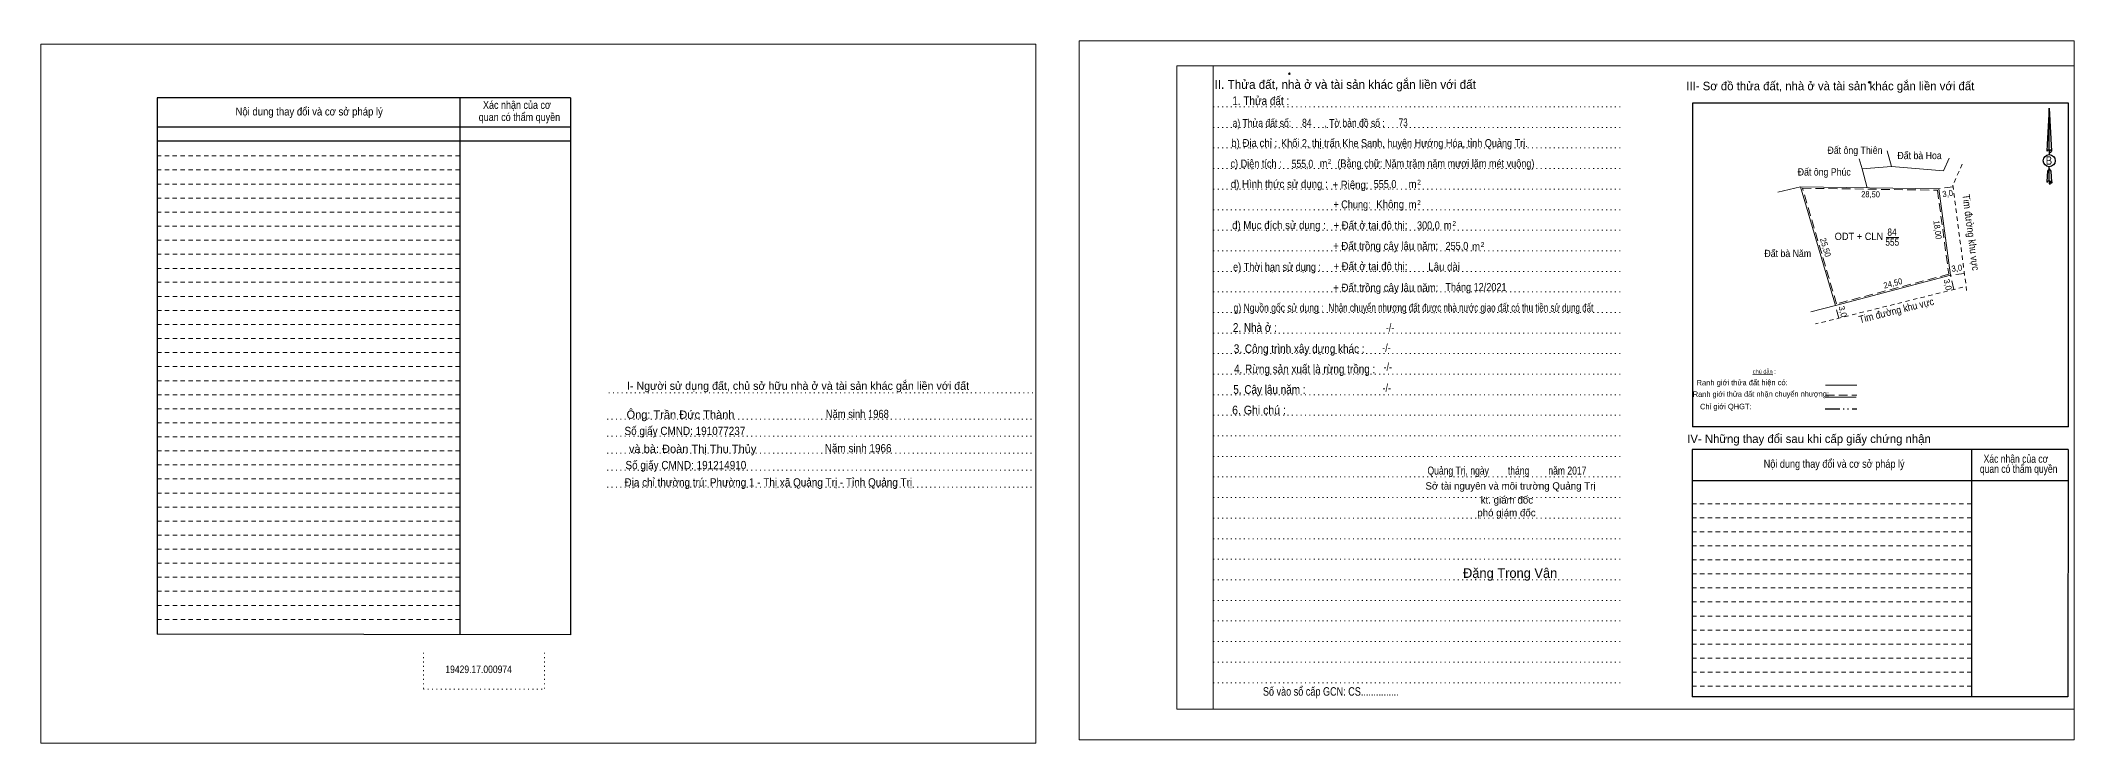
# Model space of a CAD drawing. Header units: metres. Extents: x 550638 to 551291, y 1839367 to 1839513.
# Drawn here: x 550637.8 to 551057.1, y 1839368.4 to 1839513.1 of the extents above; entities that cross this region are included whole.
import ezdxf
from ezdxf.enums import TextEntityAlignment as Align

# ---------------------------------------------------------------- set-up
doc = ezdxf.new("R2010")
doc.units = ezdxf.units.M
doc.header["$LTSCALE"] = 0.6
doc.header["$PDMODE"] = 32
doc.header["$PDSIZE"] = 0.3
for name, pattern in [('DASH_DOUBLE_DOT', [9.2, 5, -1.2, 0.3, -1.2, 0.3, -1.2]), ('DOTTED', [1.5, 0.3, -1.2]), ('MEDIUM_DASHED', [4.5, 3, -1.5]), ('SHORT_DASHED', [2.7, 1.5, -1.2])]:
    doc.linetypes.add(name, pattern=pattern)
for name, color, linetype, lineweight in [('1', 7, 'DOTTED', 13), ('18', 7, 'Continuous', 25), ('2', 7, 'SHORT_DASHED', 13), ('28', 7, 'Continuous', 25), ('5', 7, 'Continuous', 13), ('55', 7, 'Continuous', 13), ('7', 7, 'Continuous', 13)]:
    doc.layers.add(name, color=color, linetype=linetype, lineweight=lineweight)

msp = doc.modelspace()

# ---------------------------------------------------------------- linework, layer by layer
at = {"layer": '1', "linetype": 'Continuous'}
for p, q in [((550872.03, 1839507.86), (551057.13, 1839507.86)), ((550872.03, 1839507.86), (550872.03, 1839375.36)), ((551057.13, 1839507.86), (551057.13, 1839374.24)), ((550872.03, 1839375.36), (551057.13, 1839375.36))]:
    msp.add_line(p, q, dxfattribs=at)
at = {"layer": '1'}
for p, q in [((550879.53, 1839507.86), (550879.53, 1839375.36)), ((550879.53, 1839507.86), (550879.53, 1839375.36)), ((550879.61, 1839499.44), (550964.15, 1839499.44)), ((550879.61, 1839495.22), (550964.15, 1839495.22)), ((550879.61, 1839490.98), (550964.15, 1839490.98)), ((550879.61, 1839486.74), (550964.15, 1839486.74)), ((550879.61, 1839482.5), (550964.15, 1839482.5)), ((550879.61, 1839478.26), (550964.15, 1839478.26)), ((550879.61, 1839474.04), (550964.15, 1839474.04)), ((550879.61, 1839469.8), (550964.15, 1839469.8)), ((550879.61, 1839465.56), (550964.15, 1839465.56)), ((550879.61, 1839461.32), (550964.15, 1839461.32)), ((550879.61, 1839457.1), (550964.15, 1839457.1)), ((550879.61, 1839452.86), (550964.15, 1839452.86)), ((550879.61, 1839448.62), (550964.15, 1839448.62)), ((550879.61, 1839444.38), (550964.15, 1839444.38)), ((550754.91, 1839440.54), (550842.97, 1839440.54)), ((550879.61, 1839440.14), (550964.15, 1839440.14)), ((550754.62, 1839435.14), (550842.67, 1839435.14)), ((550879.61, 1839435.92), (550964.15, 1839435.92)), ((550754.62, 1839431.64), (550842.67, 1839431.64)), ((550879.61, 1839431.68), (550964.15, 1839431.68)), ((550754.62, 1839428.14), (550842.67, 1839428.14)), ((550754.62, 1839424.64), (550842.67, 1839424.64)), ((550879.61, 1839427.44), (550964.15, 1839427.44)), ((550754.62, 1839421.14), (550842.67, 1839421.14)), ((550879.61, 1839423.22), (550964.15, 1839423.22)), ((550879.61, 1839418.98), (550964.15, 1839418.98)), ((550879.61, 1839414.72), (550964.15, 1839414.72)), ((550879.61, 1839410.5), (550964.15, 1839410.5)), ((550879.61, 1839406.28), (550964.15, 1839406.28)), ((550879.61, 1839402.02), (550964.15, 1839402.02)), ((550879.61, 1839397.78), (550964.15, 1839397.78)), ((550879.61, 1839393.56), (550964.15, 1839393.56)), ((550716.69, 1839387), (550716.69, 1839379.5)), ((550741.67, 1839387), (550741.67, 1839379.5)), ((550879.61, 1839389.32), (550964.15, 1839389.32)), ((550879.61, 1839385.08), (550964.15, 1839385.08)), ((550716.69, 1839379.5), (550741.67, 1839379.5)), ((550879.61, 1839380.84), (550964.15, 1839380.84))]:
    msp.add_line(p, q, dxfattribs=at)
at = {"layer": '1', "linetype": 'Continuous'}
for points in [[(550637.78, 1839368.36), (550842.98, 1839368.36), (550842.98, 1839512.36), (550637.78, 1839512.36)], [(550637.78, 1839512.36), (550842.98, 1839512.36), (550842.98, 1839368.36), (550637.78, 1839368.36)], [(550637.78, 1839368.36), (550842.98, 1839368.36), (550842.98, 1839512.36), (550637.78, 1839512.36)], [(550851.93, 1839369.06), (551057.13, 1839369.06), (551057.13, 1839513.06), (550851.93, 1839513.06)], [(550879.53, 1839507.86), (551057.13, 1839507.86), (551057.13, 1839375.36), (550879.53, 1839375.36)]]:
    msp.add_lwpolyline(points, close=True, dxfattribs=at)
at = {"layer": '18'}
for p, q in [((551051.94, 1839499.16), (551052.41, 1839490.3)), ((551051.94, 1839499.16), (551052.41, 1839490.3)), ((551051.94, 1839499.16), (551052.41, 1839490.3)), ((551051.56, 1839491.7), (551051.49, 1839490.32)), ((551051.94, 1839490.6), (551051.94, 1839490.26)), ((551051.94, 1839490.26), (551051.94, 1839490)), ((551051.94, 1839490), (551051.94, 1839489.66)), ((551051.94, 1839490), (551051.94, 1839489.66)), ((551051.94, 1839490), (551051.94, 1839489.66)), ((551052.41, 1839490.3), (551052.41, 1839490.32)), ((551051.94, 1839486.7), (551051.94, 1839487.1)), ((551051.94, 1839486.7), (551051.94, 1839487.1)), ((551051.94, 1839486.7), (551051.94, 1839487.1)), ((551051.94, 1839486.7), (551052.29, 1839486.2)), ((551051.94, 1839486.7), (551052.29, 1839486.2)), ((551051.94, 1839486.7), (551052.29, 1839486.2)), ((551051.94, 1839484.2), (551051.94, 1839483.86)), ((551051.94, 1839483.86), (551051.94, 1839483.6)), ((551052.29, 1839486.2), (551052.41, 1839483.9)), ((551052.29, 1839486.2), (551052.41, 1839483.9)), ((551052.29, 1839486.2), (551052.41, 1839483.9))]:
    msp.add_line(p, q, dxfattribs=at)
for points in [[(551051.94, 1839490.6), (551051.94, 1839499.16), (551051.56, 1839491.7)], [(551051.94, 1839484.2), (551051.94, 1839486.7), (551051.61, 1839486.2), (551051.56, 1839485.26), (551051.49, 1839483.9)]]:
    msp.add_lwpolyline(points, dxfattribs=at)
msp.add_ellipse((551051.9586, 1839488.3547), major_axis=(0, 1.258), ratio=0.983453, dxfattribs=at)
for centre, start_param, end_param in [((551051.959, 1839490.2932), 1.57079633, 3.07445202), ((551051.959, 1839490.2932), 0.06714063, 1.57079633), ((551051.959, 1839490.2932), 4.71238898, 6.28318531), ((551051.959, 1839483.8727), 2.49106941, 3.07427841), ((551051.959, 1839483.8727), 1.57079633, 2.49106941), ((551051.959, 1839483.8727), 0.06714063, 1.57079633), ((551051.959, 1839483.8727), 4.71238898, 6.28318531)]:
    msp.add_ellipse(centre, major_axis=(0.4535, 0), ratio=0.655448, start_param=start_param, end_param=end_param, dxfattribs=at)
msp.add_point((551052.41, 1839483.9), dxfattribs=at)
at = {"layer": '2', "linetype": 'Continuous', "lineweight": 25}
for p, q in [((550747.05, 1839501.32), (550661.78, 1839501.32)), ((550661.78, 1839501.32), (550661.78, 1839390.8)), ((550724.21, 1839501.32), (550724.24, 1839390.72)), ((550747.05, 1839495.28), (550661.89, 1839495.28)), ((550747.05, 1839492.4), (550661.89, 1839492.4))]:
    msp.add_line(p, q, dxfattribs=at)
at = {"layer": '2'}
for p, q in [((550724.21, 1839489.32), (550661.77, 1839489.32)), ((550724.21, 1839486.44), (550661.77, 1839486.44)), ((550724.21, 1839486.44), (550661.78, 1839486.44)), ((550724.21, 1839483.54), (550661.78, 1839483.54)), ((550724.21, 1839480.64), (550661.78, 1839480.64)), ((550724.21, 1839477.76), (550661.78, 1839477.76)), ((550724.21, 1839474.86), (550661.78, 1839474.86)), ((550724.21, 1839471.98), (550661.78, 1839471.98)), ((550724.22, 1839469.08), (550661.78, 1839469.08)), ((550724.22, 1839466.18), (550661.78, 1839466.18)), ((550724.22, 1839463.3), (550661.78, 1839463.3)), ((550724.23, 1839460.4), (550661.78, 1839460.4)), ((550724.23, 1839457.5), (550661.78, 1839457.5)), ((550724.23, 1839454.62), (550661.78, 1839454.62)), ((550724.23, 1839451.72), (550661.78, 1839451.72)), ((550724.23, 1839448.84), (550661.78, 1839448.84)), ((550724.23, 1839445.94), (550661.78, 1839445.94)), ((550724.23, 1839443.04), (550661.78, 1839443.04)), ((550724.23, 1839440.16), (550661.78, 1839440.16)), ((550724.23, 1839437.26), (550661.78, 1839437.26)), ((550724.23, 1839434.36), (550661.78, 1839434.36)), ((550724.23, 1839431.48), (550661.78, 1839431.48)), ((550724.24, 1839428.58), (550661.78, 1839428.58)), ((550724.24, 1839425.68), (550661.78, 1839425.68)), ((550724.24, 1839422.8), (550661.78, 1839422.8)), ((550724.24, 1839419.9), (550661.78, 1839419.9)), ((550724.25, 1839417.02), (550661.78, 1839417.02)), ((550724.25, 1839414.12), (550661.78, 1839414.12)), ((551035.91, 1839414.82), (550978.33, 1839414.82)), ((551035.91, 1839411.92), (550978.33, 1839411.92)), ((550724.25, 1839411.22), (550661.78, 1839411.22)), ((550724.25, 1839408.34), (550661.78, 1839408.34)), ((551035.91, 1839409.02), (550978.33, 1839409.02)), ((550724.25, 1839405.44), (550661.78, 1839405.44)), ((551035.91, 1839406.14), (550978.33, 1839406.14)), ((550724.25, 1839402.54), (550661.78, 1839402.54)), ((550724.25, 1839399.66), (550661.78, 1839399.66)), ((551035.92, 1839403.24), (550978.33, 1839403.24)), ((551035.93, 1839400.36), (550978.33, 1839400.36)), ((550724.25, 1839396.76), (550661.78, 1839396.76)), ((551035.93, 1839397.46), (550978.33, 1839397.46)), ((550724.25, 1839393.88), (550661.78, 1839393.88)), ((551035.93, 1839394.56), (550978.33, 1839394.56)), ((551035.93, 1839391.68), (550978.33, 1839391.68)), ((551035.94, 1839388.78), (550978.33, 1839388.78)), ((551035.94, 1839385.88), (550978.33, 1839385.88)), ((551035.95, 1839383), (550978.33, 1839383)), ((551035.95, 1839380.1), (550978.33, 1839380.1))]:
    msp.add_line(p, q, dxfattribs=at)
at = {"layer": '2', "linetype": 'Continuous', "lineweight": 25}
msp.add_lwpolyline([(550747.05, 1839501.32), (550747, 1839390.68), (550661.78, 1839390.8)], dxfattribs=at)
at = {"layer": '28'}
for p, q in [((550978.4, 1839500.18), (550978.4, 1839433.54)), ((551055.93, 1839433.54), (550978.4, 1839433.54)), ((551035.91, 1839428.84), (551035.95, 1839377.96)), ((551055.85, 1839428.84), (551055.81, 1839377.96)), ((551055.84, 1839422.38), (550978.33, 1839422.38)), ((551055.81, 1839377.96), (550978.33, 1839377.96))]:
    msp.add_line(p, q, dxfattribs=at)
at = {"layer": '28', "linetype": 'SHORT_DASHED', "lineweight": 13}
msp.add_line((551035.9, 1839417.7), (550978.33, 1839417.7), dxfattribs=at)
at = {"layer": '28'}
for points in [[(551055.93, 1839433.54), (551055.93, 1839500.18), (550978.4, 1839500.18)], [(551055.85, 1839428.84), (550978.33, 1839428.84), (550978.33, 1839377.96)]]:
    msp.add_lwpolyline(points, dxfattribs=at)
msp.add_point((551014.87, 1839504.5), dxfattribs=at)
at = {"layer": '5'}
msp.add_point((550895.27, 1839506.27), dxfattribs=at)
at = {"layer": '55'}
for p, q in [((550990.87, 1839444.29), (550994.94, 1839444.27)), ((551005.81, 1839442.13), (551012.31, 1839442.13)), ((551005.87, 1839439.65), (551012.11, 1839439.65)), ((551005.87, 1839439.65), (551012.11, 1839439.65))]:
    msp.add_line(p, q, dxfattribs=at)
at = {"layer": '55', "linetype": 'DASH_DOUBLE_DOT', "lineweight": 25}
msp.add_line((551005.77, 1839437.27), (551012.27, 1839437.27), dxfattribs=at)
at = {"layer": '55', "linetype": 'MEDIUM_DASHED'}
msp.add_line((551005.85, 1839440.09), (551012.25, 1839440.09), dxfattribs=at)
at = {"layer": '7'}
for p, q in [((551012.77, 1839488.76), (551013.4, 1839486.65)), ((551018.55, 1839490.37), (551019.43, 1839487.16)), ((550996, 1839481.86), (551000.67, 1839482.99)), ((551000.66, 1839482.99), (551029.16, 1839482.58)), ((551007.88, 1839458.53), (551000.67, 1839482.99)), ((551013.4, 1839486.65), (551019.43, 1839487.16)), ((551013.4, 1839486.65), (551014.42, 1839482.79)), ((551029.16, 1839482.58), (551031.58, 1839464.75)), ((551018.36, 1839472.55), (551020.96, 1839472.55))]:
    msp.add_line(p, q, dxfattribs=at)
at = {"layer": '7', "linetype": 'SHORT_DASHED'}
for p, q in [((551034.03, 1839487.64), (551032.08, 1839483.29)), ((551032.08, 1839483.29), (551034.92, 1839461.64)), ((551034.17, 1839462.3), (551003.76, 1839454.72))]:
    msp.add_line(p, q, dxfattribs=at)
at = {"layer": '7', "linetype": 'MEDIUM_DASHED'}
for p, q in [((551032.12, 1839482.97), (551029.16, 1839482.58)), ((551034.46, 1839465.12), (551031.5, 1839464.73)), ((551032.26, 1839461.82), (551031.58, 1839464.75)), ((551008.57, 1839455.92), (551007.88, 1839458.53))]:
    msp.add_line(p, q, dxfattribs=at)
at = {"layer": '7'}
for points in [[(551031.3, 1839488.89), (551030.14, 1839486.29), (551019.43, 1839487.16)], [(551031.58, 1839464.75), (551007.88, 1839458.53), (551002.8, 1839457.24)]]:
    msp.add_lwpolyline(points, dxfattribs=at)
at = {"layer": '7', "linetype": 'MEDIUM_DASHED'}
msp.add_lwpolyline([(551001.07, 1839482.68), (551028.9, 1839482.28), (551031.25, 1839464.97), (551008.09, 1839458.89)], close=True, dxfattribs=at)

# ---------------------------------------------------------------- texts
at = {"layer": '18'}
for s, height, p in [('II. Thửa đất, nhà ở và tài sản khác gắn liền với đất', 1.8, (550906.79, 1839503.15)), ('Sở tài nguyên và môi trường Quảng Trị', 1.5, (550940.87, 1839420.62)), ('phó giám đốc', 1.5, (550940.03, 1839415.09)), ('kt. giám đốc', 1.5, (550940.12, 1839417.73)), ('Đặng Trọng Vân', 1.98, (550940.795, 1839402.43))]:
    msp.add_text(s, height=height, dxfattribs=at).set_placement(p, align=Align.CENTER)
for s, height, width, p in [('1. Thửa đất :', 1.8, 0.85, (550889.375, 1839499.79)), ('a) Thửa đất số:              , Tờ bản đồ số : ', 1.65, 0.8, (550899.49, 1839495.29)), ('84', 1.65, 0.8, (550898.865, 1839495.33)), ('73', 1.65, 0.75, (550918.74, 1839495.41)), ('b) Địa chỉ : ', 1.65, 0.9, (550888.3, 1839491.17)), (' Khối 2, thị trấn Khe Sanh, huyện Hướng Hóa, tỉnh Quảng Trị.', 1.65, 0.85, (550918.735, 1839491.15)), ('c) Diện tích :                                                   ', 1.65, 0.85, (550901.685, 1839486.93)), ('555,0', 1.65, 0.8, (550897.965, 1839486.89)), (' m', 1.65, 0.85, (550902.055, 1839486.97)), ('2', 1, 0.75, (550903.555, 1839487.69)), ('(Bằng chữ: Năm trăm năm mươi lăm mét vuông)', 1.65, 0.85, (550925.485, 1839486.96)), ('B', 1.728, 0.85, (551051.895, 1839487.52)), ('d) Hình thức sử dụng :', 1.65, 0.9, (550893.185, 1839482.73)), ('+ Riêng: ', 1.65, 0.9, (550908.145, 1839482.57)), ('555,0', 1.65, 0.85, (550914.995, 1839482.71)), (' m', 1.65, 0.9, (550920.395, 1839482.71)), ('2', 1, 0.8, (550922.01, 1839483.43)), ('       + Chung:', 1.65, 0.85, (550906.36, 1839478.52)), ('Không', 1.65, 0.9, (550916.06, 1839478.56)), (' m', 1.65, 0.9, (550920.395, 1839478.51)), ('2', 1, 0.8, (550922, 1839479.23)), ('đ) Mục đích sử dụng :', 1.65, 0.9, (550893.125, 1839474.25)), ('+ Đất ở tại đô thị:', 1.65, 0.9, (550911.975, 1839474.22)), ('300,0', 1.65, 0.85, (550923.935, 1839474.21)), (' m', 1.65, 0.9, (550927.655, 1839474.22)), ('2', 1, 0.8, (550929.27, 1839474.92)), ('+ Đất trồng cây lâu năm:', 1.65, 0.9, (550915.125, 1839469.98)), ('255,0', 1.65, 0.85, (550929.815, 1839469.97)), (' m', 1.65, 0.9, (550933.485, 1839469.87)), ('2', 1, 0.8, (550935.1, 1839470.57)), ('e) Thời hạn sử dụng :', 1.65, 0.85, (550892.725, 1839465.65)), ('+ Đất ở tại đô thị:', 1.65, 0.9, (550911.975, 1839465.79)), ('Lâu dài', 1.65, 0.9, (550927.18, 1839465.69)), ('+ Đất trồng cây lâu năm:', 1.65, 0.9, (550915.145, 1839461.38)), ('Tháng 12/2021', 1.65, 0.85, (550933.735, 1839461.5)), ('g) Nguồn gốc sử dụng :', 1.65, 0.8, (550893.04, 1839457.25)), ('Nhận chuyển nhượng đất được nhà nước giao đất có thu tiền sử dụng đất', 1.65, 0.75, (550930.64, 1839457.26)), ('2. Nhà ở :', 1.8, 0.85, (550888.165, 1839453.09)), ('3. Công trình xây dựng khác :', 1.8, 0.85, (550897.29, 1839448.73)), ('4. Rừng sản xuất là rừng trồng :', 1.8, 0.85, (550898.425, 1839444.55)), ('5. Cây lâu năm :', 1.8, 0.85, (550891.16, 1839440.33)), ('6. Ghi chú :', 1.8, 0.9, (550889.005, 1839436.09)), ('Quảng Trị, ngày        tháng        năm 2017', 1.65, 0.8, (550940.135, 1839423.7)), ('19429.17.000974', 1.55, 0.85, (550728.085, 1839382.82)), ('Số vào sổ cấp GCN: CS...............', 1.75, 0.8, (550903.81, 1839378.16))]:
    msp.add_text(s, height=height, dxfattribs=dict(at, width=width)).set_placement(p, align=Align.CENTER)
at = {"layer": '2'}
for s, width, p in [('Xác nhận của cơ', 0.85, (550735.985, 1839499.02)), ('Xác nhận của cơ', 0.85, (550735.985, 1839499.02)), ('Nội dung thay đổi và cơ sở pháp lý', 0.9, (550693.15, 1839497.66)), ('Nội dung thay đổi và cơ sở pháp lý', 0.9, (550693.15, 1839497.66)), (' quan có thẩm quyền', 0.85, (550736.245, 1839496.52)), (' quan có thẩm quyền', 0.85, (550736.245, 1839496.52))]:
    msp.add_text(s, height=1.63, dxfattribs=dict(at, width=width)).set_placement(p, align=Align.CENTER)
at = {"layer": '28'}
for s, height, p in [('III- Sơ đồ thửa đất, nhà ở và tài sản khác gắn liền với đất', 1.75, (551006.81, 1839502.86)), ('I- Người sử dụng đất, chủ sở hữu nhà ở và tài sản khác gắn liền với đất', 1.653, (550793.945, 1839441.16)), ('Ông: Trần Đức Thành', 1.7, (550769.715, 1839435.2)), ('và bà: Đoàn Thị Thu Thủy', 1.7, (550772.23, 1839428.15)), ('IV- Những thay đổi sau khi cấp giấy chứng nhận', 1.75, (551002.425, 1839430.2))]:
    msp.add_text(s, height=height, dxfattribs=at).set_placement(p, align=Align.CENTER)
for s, height, width, p in [('-/-', 1.65, 0.85, (550916.035, 1839453.19)), ('-/-', 1.65, 0.85, (550915.295, 1839448.99)), ('-/-', 1.65, 0.85, (550915.555, 1839445.05)), ('-/-', 1.65, 0.85, (550915.345, 1839440.73)), ('Năm sinh 1968', 1.7, 0.85, (550806.175, 1839435.34)), ('Số giấy CMND: 191077237', 1.7, 0.9, (550770.625, 1839431.85)), ('Năm sinh 1966', 1.7, 0.9, (550806.35, 1839428.29)), ('Số giấy CMND: 191214910', 1.7, 0.9, (550770.825, 1839424.81)), ('Nội dung thay đổi và cơ sở pháp lý', 1.65, 0.85, (551007.6, 1839425.1)), (' quan có thẩm quyền', 1.65, 0.8, (551045.405, 1839424.06)), ('Xác nhận của cơ', 1.65, 0.8, (551045.085, 1839426.14)), ('Địa chỉ thường trú: Phường 1 - Thị xã Quảng Trị - Tỉnh Quảng Trị', 1.7, 0.9, (550787.825, 1839421.25))]:
    msp.add_text(s, height=height, dxfattribs=dict(at, width=width)).set_placement(p, align=Align.CENTER)
at = {"layer": '55'}
msp.add_text('chú dẫn :', height=0.8323, rotation=359.976, dxfattribs=at).set_placement((550993.1948, 1839444.5088), align=Align.CENTER)
for s, height, width, p in [('Ranh giới thửa đất hiện có:', 1.13, 0.9, (550988.6338, 1839442.0876)), ('Ranh giới thửa đất nhận chuyển nhượng:', 1.12, 0.85, (550992.4938, 1839439.7362)), ('Chỉ giới QHGT:', 1.125, 0.9, (550985.2688, 1839437.1604))]:
    msp.add_text(s, height=height, rotation=0.127, dxfattribs=dict(at, width=width)).set_placement(p, align=Align.CENTER)
at = {"layer": '7'}
for s, width, p in [('Đất ông Thiên', 0.9, (551011.895, 1839489.75)), ('Đất bà Hoa', 0.9, (551025.215, 1839488.67)), ('Đất ông Phúc', 0.9, (551005.565, 1839485.29)), ('ODT + CLN', 0.95, (551012.72, 1839472.02)), ('555', 0.85, (551019.585, 1839470.84)), ('84', 0.85, (551019.53, 1839472.88)), ('Đất bà Năm', 0.9, (550998.04, 1839468.5))]:
    msp.add_text(s, height=1.5, dxfattribs=dict(at, width=width)).set_placement(p, align=Align.CENTER)
for s, height, rotation, width, p in [('28,50', 1.25, 359.176, 0.85, (551015.101, 1839480.8138)), ('3,0', 1.25, 7.506, 0.95, (551031.0834, 1839480.9814)), ('Tim đường khu vực', 1.5, 277.47, 0.9, (551035.074, 1839473.4925)), ('18,00', 1.25, 277.729, 0.9, (551028.316, 1839474.0341)), ('25,50', 1.25, 286.424, 0.95, (551005.2254, 1839470.3217)), ('3,0', 1.25, 7.506, 0.95, (551032.9734, 1839465.6014)), ('24,50', 1.25, 14.705, 0.95, (551019.8814, 1839462.4916)), ('Tim đường khu vực', 1.5, 13.996, 0.9, (551020.6086, 1839456.789))]:
    msp.add_text(s, height=height, rotation=rotation, dxfattribs=dict(at, width=width)).set_placement(p, align=Align.CENTER)
for rotation, p in [(283.066, (551030.4185, 1839462.6963)), (284.808, (551008.7875, 1839457.1347))]:
    msp.add_text('3,0', height=1.25, rotation=rotation, dxfattribs=at).set_placement(p, align=Align.CENTER)

doc.saveas('drawing.dxf')
